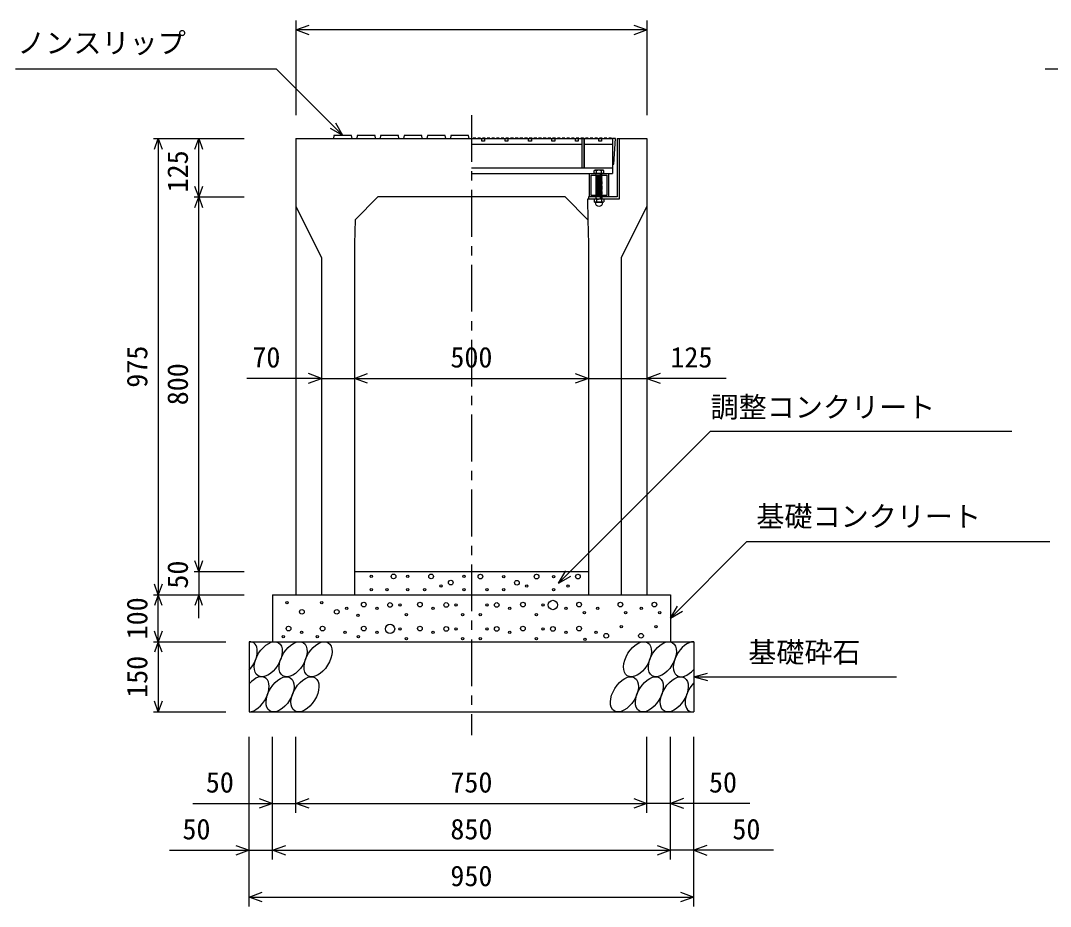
# Model space of a CAD drawing. Units: millimetres, scale not verified. Extents: x -16800 to 16800, y -5940 to 5940.
# Drawn here: x 9637 to 11837, y 1934 to 3826 of the extents above; entities that cross this region are included whole.
import ezdxf
from ezdxf.enums import TextEntityAlignment as Align

# ---------------------------------------------------------------- set-up
doc = ezdxf.new("R2010")
doc.units = ezdxf.units.MM
doc.header["$LTSCALE"] = 20
doc.linetypes.add('CHAIN1', pattern=[8, 5, -1, 1, -1])
doc.linetypes.add('DOTTED', pattern=[1.75, 0.25, -1.5])
for name, color, linetype, lineweight in [('0-0_DIM', 7, 'Continuous', 25), ('0-2_HATCH', 6, 'Continuous', 25), ('0-5_OUTLINE', 3, 'Continuous', 25)]:
    doc.layers.add(name, color=color, linetype=linetype, lineweight=lineweight)
doc.styles.add('ＭＳ ゴシック', font='')
doc.styles.get('ＭＳ ゴシック').set_extended_font_data('MS Gothic')

msp = doc.modelspace()

# ---------------------------------------------------------------- linework, layer by layer
at = {"layer": '0-0_DIM'}
for p, q in [((10225, 3826.41), (10225, 3624.66)), ((10975, 3806.41), (10225, 3806.41)), ((10975, 3826.41), (10975, 3624.66)), ((9625.9, 3723.38), (10182.79, 3723.38)), ((10325, 3581.16), (10182.79, 3723.38)), ((11825.9, 3723.38), (12382.79, 3723.38)), ((10325, 3581.16), (10299.02, 3596.16)), ((10325, 3581.16), (10310, 3607.14)), ((9920.8, 3574.66), (10114.13, 3574.66)), ((9930.8, 3574.66), (9930.8, 2599.66)), ((10017.46, 3449.66), (10017.46, 3574.66)), ((10007.46, 3449.66), (10114.13, 3449.66)), ((10017.46, 2649.66), (10017.46, 3449.66)), ((10280, 3062.16), (10119.99, 3062.16)), ((10280, 3062.16), (10350, 3062.16)), ((10350, 3062.16), (10850, 3062.16)), ((10850, 3062.16), (10975, 3062.16)), ((11144.31, 3062.16), (10975, 3062.16)), ((11188.65, 2713.32), (11025, 2549.66)), ((11188.65, 2713.32), (11835.53, 2713.32)), ((10007.46, 2649.66), (10114.13, 2649.66)), ((10017.46, 2649.66), (10017.46, 2599.66)), ((10786.32, 2624.66), (10801.32, 2650.64)), ((10786.32, 2624.66), (10812.3, 2639.66)), ((9920.8, 2599.66), (10114.13, 2599.66)), ((9930.8, 2499.66), (9930.8, 2599.66)), ((10017.46, 2549.66), (10017.46, 2599.66)), ((11025, 2549.66), (11040, 2575.64)), ((11025, 2549.66), (11050.98, 2564.66)), ((9920.8, 2499.66), (10075, 2499.66)), ((9930.8, 2499.66), (9930.8, 2349.66)), ((11075, 2424.66), (11103.98, 2432.43)), ((11075, 2424.66), (11508.31, 2424.66)), ((11075, 2424.66), (11103.98, 2416.9)), ((9920.8, 2349.66), (10075, 2349.66)), ((10125, 1934.15), (10125, 2296.49)), ((10175, 2034.15), (10175, 2296.49)), ((10225, 2134.15), (10225, 2296.49)), ((10975, 2134.15), (10975, 2296.49)), ((11025, 2034.15), (11025, 2296.49)), ((11075, 1934.15), (11075, 2296.49)), ((10005, 2154.15), (10225, 2154.15)), ((10225, 2154.15), (10975, 2154.15)), ((11195, 2154.15), (10975, 2154.15)), ((9955, 2054.15), (10175, 2054.15)), ((10175, 2054.15), (11025, 2054.15)), ((11245, 2054.15), (11025, 2054.15)), ((10125, 1954.15), (11075, 1954.15))]:
    msp.add_line(p, q, dxfattribs=at)
at = {"layer": '0-0_DIM', "linetype": 'CHAIN1'}
msp.add_line((10600, 3624.66), (10600, 2299.66), dxfattribs=at)
at = {"layer": '0-0_DIM'}
for points in [[(10253.23, 3796.14), (10225.04, 3806.41), (10253.23, 3816.67)], [(10946.85, 3816.67), (10975.04, 3806.41), (10946.85, 3796.14)], [(9922.59, 3552.11), (9930.8, 3574.66), (9939.01, 3552.11)], [(10009.26, 3552.11), (10017.46, 3574.66), (10025.67, 3552.11)], [(10025.67, 3472.22), (10017.46, 3449.66), (10009.26, 3472.22)], [(10009.26, 3427.11), (10017.46, 3449.66), (10025.67, 3427.11)], [(10251.81, 3051.9), (10280, 3062.16), (10251.81, 3072.42)], [(10378.19, 3051.9), (10350, 3062.16), (10378.19, 3072.42)], [(10821.81, 3072.42), (10850, 3062.16), (10821.81, 3051.9)], [(11003.19, 3072.42), (10975, 3062.16), (11003.19, 3051.9)], [(10786.32, 2624.66), (11110.78, 2949.13), (11754.34, 2949.13)], [(10025.67, 2672.22), (10017.46, 2649.66), (10009.26, 2672.22)], [(9939.01, 2622.22), (9930.8, 2599.66), (9922.59, 2622.22)], [(9939.01, 2577.11), (9930.8, 2599.66), (9922.59, 2577.11)], [(10025.67, 2577.11), (10017.46, 2599.66), (10009.26, 2577.11)], [(9939.01, 2522.22), (9930.8, 2499.66), (9922.59, 2522.22)], [(9939.01, 2477.11), (9930.8, 2499.66), (9922.59, 2477.11)], [(9939.01, 2372.22), (9930.8, 2349.66), (9922.59, 2372.22)], [(10146.81, 2164.41), (10175, 2154.15), (10146.81, 2143.89)], [(10253.19, 2143.89), (10225, 2154.15), (10253.19, 2164.41)], [(10946.81, 2164.41), (10975, 2154.15), (10946.81, 2143.89)], [(11053.19, 2164.41), (11025, 2154.15), (11053.19, 2143.89)], [(10096.81, 2064.41), (10125, 2054.15), (10096.81, 2043.89)], [(10203.19, 2043.89), (10175, 2054.15), (10203.19, 2064.41)], [(10996.81, 2064.41), (11025, 2054.15), (10996.81, 2043.89)], [(11103.19, 2064.41), (11075, 2054.15), (11103.19, 2043.89)], [(10153.19, 1943.89), (10125, 1954.15), (10153.19, 1964.41)], [(11046.81, 1964.41), (11075, 1954.15), (11046.81, 1943.89)]]:
    msp.add_lwpolyline(points, dxfattribs=at)
at = {"layer": '0-2_HATCH'}
for p, q in [((10345, 3574.66), (10344, 3581.16)), ((10395, 3574.66), (10394, 3581.16)), ((10445, 3574.66), (10444, 3581.16)), ((10495, 3574.66), (10494, 3581.16)), ((10545, 3574.66), (10544, 3581.16)), ((10595, 3574.66), (10594, 3581.16)), ((10836, 3574.66), (10836, 3511.66)), ((10840.5, 3574.66), (10840.5, 3511.66)), ((10901.5, 3574.66), (10901.5, 3499.66)), ((10911, 3574.66), (10911, 3449.66)), ((10915.5, 3574.66), (10915.5, 3445.16)), ((10600, 3562.66), (10836, 3562.66)), ((10840.5, 3562.66), (10901.5, 3562.66)), ((10600, 3499.66), (10901.5, 3499.66)), ((10852.5, 3449.66), (10852.5, 3499.66)), ((10852.5, 3499.66), (10892.5, 3499.66)), ((10864, 3507.16), (10862, 3505.66)), ((10862, 3499.66), (10862, 3505.66)), ((10883, 3499.66), (10862, 3499.66)), ((10862.33, 3505.94), (10864, 3507.16)), ((10881, 3507.16), (10864, 3507.16)), ((10866, 3499.66), (10879, 3499.66)), ((10866, 3498.66), (10867, 3499.66)), ((10867, 3497.66), (10866, 3498.66)), ((10867, 3499.66), (10867, 3505.66)), ((10878, 3499.66), (10878, 3505.66)), ((10878, 3498.66), (10879, 3499.66)), ((10879, 3497.66), (10878, 3498.66)), ((10882.67, 3505.94), (10881, 3507.16)), ((10883, 3499.66), (10883, 3505.66)), ((10892.5, 3499.66), (10892.5, 3449.66)), ((10855.7, 3452.86), (10855.7, 3496.46)), ((10855.7, 3496.46), (10889.3, 3496.46)), ((10866, 3496.66), (10867, 3497.66)), ((10867, 3495.66), (10866, 3496.66)), ((10866, 3494.66), (10867, 3495.66)), ((10879, 3495.66), (10866, 3494.66)), ((10867, 3493.66), (10866, 3494.66)), ((10866, 3492.66), (10867, 3493.66)), ((10879, 3493.66), (10866, 3492.66)), ((10867, 3491.66), (10866, 3492.66)), ((10866, 3490.66), (10867, 3491.66)), ((10879, 3491.66), (10866, 3490.66)), ((10867, 3489.66), (10866, 3490.66)), ((10866, 3488.66), (10867, 3489.66)), ((10879, 3489.66), (10866, 3488.66)), ((10867, 3487.66), (10866, 3488.66)), ((10879, 3487.66), (10866, 3486.66)), ((10866, 3486.66), (10867, 3487.66)), ((10879, 3485.66), (10866, 3484.66)), ((10867, 3483.66), (10866, 3484.66)), ((10879, 3483.66), (10866, 3482.66)), ((10866, 3482.66), (10867, 3483.66)), ((10867, 3481.66), (10866, 3482.66)), ((10879, 3481.66), (10866, 3480.66)), ((10866, 3480.66), (10867, 3481.66)), ((10867, 3479.66), (10866, 3480.66)), ((10879, 3479.66), (10866, 3478.66)), ((10866, 3478.66), (10867, 3479.66)), ((10867, 3477.66), (10866, 3478.66)), ((10879, 3477.66), (10866, 3476.66)), ((10866, 3476.66), (10867, 3477.66)), ((10867, 3475.66), (10866, 3476.66)), ((10878, 3494.66), (10879, 3495.66)), ((10879, 3493.66), (10878, 3494.66)), ((10878, 3492.66), (10879, 3493.66)), ((10879, 3491.66), (10878, 3492.66)), ((10878, 3490.66), (10879, 3491.66)), ((10879, 3489.66), (10878, 3490.66)), ((10878, 3486.66), (10879, 3487.66)), ((10879, 3485.66), (10878, 3486.66)), ((10878, 3484.66), (10879, 3485.66)), ((10879, 3483.66), (10878, 3484.66)), ((10878, 3482.66), (10879, 3483.66)), ((10878, 3482.66), (10879, 3481.66)), ((10878, 3480.66), (10879, 3481.66)), ((10878, 3480.66), (10879, 3479.66)), ((10878, 3478.66), (10879, 3479.66)), ((10878, 3478.66), (10879, 3477.66)), ((10878, 3476.66), (10879, 3477.66)), ((10878, 3476.66), (10879, 3475.66)), ((10889.3, 3496.46), (10889.3, 3452.86)), ((10879, 3475.66), (10866, 3474.66)), ((10866, 3474.66), (10867, 3475.66)), ((10867, 3473.66), (10866, 3474.66)), ((10879, 3473.66), (10866, 3472.66)), ((10866, 3472.66), (10867, 3473.66)), ((10867, 3471.66), (10866, 3472.66)), ((10879, 3471.66), (10866, 3470.66)), ((10866, 3470.66), (10867, 3471.66)), ((10867, 3469.66), (10866, 3470.66)), ((10879, 3469.66), (10866, 3468.66)), ((10866, 3468.66), (10867, 3469.66)), ((10867, 3467.66), (10866, 3468.66)), ((10879, 3467.66), (10866, 3466.66)), ((10866, 3466.66), (10867, 3467.66)), ((10867, 3465.66), (10866, 3466.66)), ((10879, 3465.66), (10866, 3464.66)), ((10866, 3464.66), (10867, 3465.66)), ((10867, 3463.66), (10866, 3464.66)), ((10879, 3463.66), (10866, 3462.66)), ((10866, 3462.66), (10867, 3463.66)), ((10867, 3461.66), (10866, 3462.66)), ((10879, 3461.66), (10866, 3460.66)), ((10866, 3460.66), (10867, 3461.66)), ((10867, 3459.67), (10866, 3460.66)), ((10866, 3458.67), (10867, 3459.67)), ((10879, 3459.66), (10866, 3458.66)), ((10867, 3457.67), (10866, 3458.67)), ((10879, 3457.66), (10866, 3456.66)), ((10866, 3456.66), (10867, 3457.66)), ((10867, 3455.66), (10866, 3456.66)), ((10879, 3455.66), (10866, 3454.66)), ((10866, 3454.66), (10867, 3455.66)), ((10867, 3453.66), (10866, 3454.66)), ((10878, 3474.66), (10879, 3475.66)), ((10878, 3474.66), (10879, 3473.66)), ((10878, 3472.66), (10879, 3473.66)), ((10878, 3472.66), (10879, 3471.66)), ((10878, 3470.66), (10879, 3471.66)), ((10878, 3470.66), (10879, 3469.66)), ((10878, 3468.66), (10879, 3469.66)), ((10878, 3468.66), (10879, 3467.66)), ((10878, 3466.66), (10879, 3467.66)), ((10878, 3466.66), (10879, 3465.66)), ((10878, 3464.66), (10879, 3465.66)), ((10878, 3464.66), (10879, 3463.66)), ((10878, 3462.66), (10879, 3463.66)), ((10878, 3462.66), (10879, 3461.66)), ((10878, 3460.66), (10879, 3461.66)), ((10878, 3460.66), (10879, 3459.66)), ((10878, 3458.66), (10879, 3459.66)), ((10878, 3458.66), (10879, 3457.66)), ((10878, 3456.66), (10879, 3457.66)), ((10878, 3456.66), (10879, 3455.66)), ((10878, 3454.66), (10879, 3455.66)), ((10878, 3454.66), (10879.01, 3453.66)), ((10849.87, 3449.66), (10849.87, 3445.16)), ((10911, 3449.66), (10849.87, 3449.66)), ((10892.5, 3449.66), (10852.5, 3449.66)), ((10889.3, 3452.86), (10855.7, 3452.86)), ((10863.16, 3445.16), (10862.29, 3444.51)), ((10862.29, 3444.51), (10862.29, 3439.33)), ((10863.99, 3438.36), (10862.29, 3439.33)), ((10881.84, 3445.16), (10863.16, 3445.16)), ((10863.99, 3438.04), (10863.99, 3438.36)), ((10881.01, 3438.36), (10863.99, 3438.36)), ((10881.01, 3438.04), (10863.99, 3438.04)), ((10879.01, 3453.66), (10866.01, 3452.66)), ((10866.01, 3452.66), (10867.01, 3453.66)), ((10867.01, 3451.66), (10866.01, 3452.66)), ((10866.01, 3450.66), (10867.01, 3451.66)), ((10867.01, 3449.66), (10866.01, 3450.66)), ((10866.01, 3448.66), (10867.01, 3449.66)), ((10867.01, 3447.66), (10866.01, 3448.66)), ((10866.01, 3446.65), (10867.01, 3447.65)), ((10867.01, 3445.65), (10866.01, 3446.65)), ((10866.53, 3445.16), (10867.01, 3445.65)), ((10867.4, 3444.51), (10867.4, 3439.33)), ((10877.6, 3444.51), (10877.6, 3439.33)), ((10878.01, 3452.66), (10879.01, 3453.66)), ((10878.01, 3452.66), (10879.01, 3451.66)), ((10878.01, 3450.66), (10879.01, 3451.66)), ((10878.01, 3450.66), (10879.01, 3449.65)), ((10878.01, 3448.65), (10879.01, 3449.65)), ((10878.01, 3448.65), (10879.01, 3447.65)), ((10878.01, 3446.65), (10879.01, 3447.65)), ((10878.01, 3446.65), (10879.02, 3445.65)), ((10878.53, 3445.16), (10879.01, 3445.65)), ((10881.01, 3438.36), (10882.71, 3439.33)), ((10881.01, 3438.04), (10881.01, 3438.36)), ((10881.84, 3445.16), (10882.71, 3444.51)), ((10882.71, 3444.51), (10882.71, 3439.33))]:
    msp.add_line(p, q, dxfattribs=at)
at = {"layer": '0-2_HATCH', "linetype": 'DOTTED'}
for p, q in [((10879, 3499.66), (10866, 3498.66)), ((10879, 3497.66), (10866, 3496.66)), ((10879.01, 3451.66), (10866.01, 3450.66)), ((10879.01, 3449.66), (10866.01, 3448.66)), ((10879.01, 3447.65), (10866.01, 3446.65)), ((10866.53, 3445.16), (10878.53, 3445.16)), ((10879.01, 3445.65), (10872.67, 3445.16))]:
    msp.add_line(p, q, dxfattribs=at)
at = {"layer": '0-2_HATCH'}
for points in [[(10344, 3581.16), (10306, 3581.16), (10305, 3574.66)], [(10394, 3581.16), (10356, 3581.16), (10355, 3574.66)], [(10444, 3581.16), (10406, 3581.16), (10405, 3574.66)], [(10494, 3581.16), (10456, 3581.16), (10455, 3574.66)], [(10544, 3581.16), (10506, 3581.16), (10505, 3574.66)], [(10594, 3581.16), (10556, 3581.16), (10555, 3574.66)], [(10600, 3574.66), (10836, 3574.66), (10840.5, 3574.66), (10901.5, 3574.66)], [(10609.5, 3574.66), (10609.5, 3575.36), (10603.5, 3575.36), (10603.5, 3574.66)], [(10619.5, 3574.66), (10619.5, 3575.36), (10613.5, 3575.36), (10613.5, 3574.66)], [(10629.5, 3574.66), (10629.5, 3575.36), (10623.5, 3575.36), (10623.5, 3574.66)], [(10639.5, 3574.66), (10639.5, 3575.36), (10633.5, 3575.36), (10633.5, 3574.66)], [(10649.5, 3574.66), (10649.5, 3575.36), (10643.5, 3575.36), (10643.5, 3574.66)], [(10659.5, 3574.66), (10659.5, 3575.36), (10653.5, 3575.36), (10653.5, 3574.66)], [(10669.5, 3574.66), (10669.5, 3575.36), (10663.5, 3575.36), (10663.5, 3574.66)], [(10679.5, 3574.66), (10679.5, 3575.36), (10673.5, 3575.36), (10673.5, 3574.66)], [(10689.5, 3574.66), (10689.5, 3575.36), (10683.5, 3575.36), (10683.5, 3574.66)], [(10699.5, 3574.66), (10699.5, 3575.36), (10693.5, 3575.36), (10693.5, 3574.66)], [(10709.5, 3574.66), (10709.5, 3575.36), (10703.5, 3575.36), (10703.5, 3574.66)], [(10719.5, 3574.66), (10719.5, 3575.36), (10713.5, 3575.36), (10713.5, 3574.66)], [(10729.5, 3574.66), (10729.5, 3575.36), (10723.5, 3575.36), (10723.5, 3574.66)], [(10739.5, 3574.66), (10739.5, 3575.36), (10733.5, 3575.36), (10733.5, 3574.66)], [(10749.5, 3574.66), (10749.5, 3575.36), (10743.5, 3575.36), (10743.5, 3574.66)], [(10759.5, 3574.66), (10759.5, 3575.36), (10753.5, 3575.36), (10753.5, 3574.66)], [(10769.5, 3574.66), (10769.5, 3575.36), (10763.5, 3575.36), (10763.5, 3574.66)], [(10779.5, 3574.66), (10779.5, 3575.36), (10773.5, 3575.36), (10773.5, 3574.66)], [(10789.5, 3574.66), (10789.5, 3575.36), (10783.5, 3575.36), (10783.5, 3574.66)], [(10799.5, 3574.66), (10799.5, 3575.36), (10793.5, 3575.36), (10793.5, 3574.66)], [(10809.5, 3574.66), (10809.5, 3575.36), (10803.5, 3575.36), (10803.5, 3574.66)], [(10819.5, 3574.66), (10819.5, 3575.36), (10813.5, 3575.36), (10813.5, 3574.66)], [(10829.5, 3574.66), (10829.5, 3575.36), (10823.5, 3575.36), (10823.5, 3574.66)], [(10839.5, 3574.66), (10839.5, 3575.36), (10833.5, 3575.36), (10833.5, 3574.66)], [(10849.5, 3574.66), (10849.5, 3575.36), (10843.5, 3575.36), (10843.5, 3574.66)], [(10859.5, 3574.66), (10859.5, 3575.36), (10853.5, 3575.36), (10853.5, 3574.66)], [(10869.5, 3574.66), (10869.5, 3575.36), (10863.5, 3575.36), (10863.5, 3574.66)], [(10879.5, 3574.66), (10879.5, 3575.36), (10873.5, 3575.36), (10873.5, 3574.66)], [(10889.5, 3574.66), (10889.5, 3575.36), (10883.5, 3575.36), (10883.5, 3574.66)], [(10899.5, 3574.66), (10899.5, 3575.36), (10893.5, 3575.36), (10893.5, 3574.66)], [(10600, 3511.66), (10836, 3511.66), (10840.5, 3511.66), (10901.5, 3511.66)], [(10866, 3484.66), (10867, 3485.66), (10866, 3486.66)], [(10879, 3495.66), (10878, 3496.66), (10879, 3497.66)], [(10879, 3487.66), (10878, 3488.66), (10879, 3489.66)], [(10915.5, 3445.16), (10847.61, 3445.16), (10848.72, 3400.94)]]:
    msp.add_lwpolyline(points, dxfattribs=at)
for points in [[(10622, 3574.66), (10628, 3574.66), (10628, 3568.66), (10622, 3568.66)], [(10672, 3574.66), (10678, 3574.66), (10678, 3568.66), (10672, 3568.66)], [(10722, 3574.66), (10728, 3574.66), (10728, 3568.66), (10722, 3568.66)], [(10772, 3574.66), (10778, 3574.66), (10778, 3568.66), (10772, 3568.66)], [(10822, 3574.66), (10828, 3574.66), (10828, 3568.66), (10822, 3568.66)], [(10836, 3574.66), (10836, 3511.66), (10840.5, 3511.66), (10840.5, 3574.66)], [(10872, 3574.66), (10878, 3574.66), (10878, 3568.66), (10872, 3568.66)], [(10907.5, 3574.66), (10901.5, 3574.66), (10901.5, 3519.66), (10904.5, 3519.66)]]:
    msp.add_lwpolyline(points, close=True, dxfattribs=at)
for centre, radius in [((10385.79, 2638.97), 2.5), ((10433.52, 2638.97), 5), ((10463.97, 2638.97), 2.5), ((10513.88, 2638.97), 5), ((10583.97, 2638.97), 2.5), ((10619.13, 2638.69), 5), ((10669.04, 2638.69), 2.5), ((10739.13, 2638.69), 5), ((10775.36, 2638.69), 2.5), ((10827.57, 2638.69), 5), ((10534.9, 2618.84), 2.5), ((10555.93, 2625.84), 5), ((10697.08, 2625.56), 5), ((10718.11, 2618.56), 2.5), ((10806.54, 2618.56), 2.5), ((10385.79, 2610.96), 2.5), ((10419.5, 2610.96), 2.5), ((10463.97, 2610.96), 2.5), ((10499.86, 2610.96), 2.5), ((10583.97, 2610.96), 2.5), ((10633.15, 2610.68), 2.5), ((10669.04, 2610.68), 2.5), ((10775.36, 2610.68), 2.5), ((10205.74, 2582.68), 2.5), ((10280.08, 2582.68), 2.5), ((10369.97, 2578.9), 5), ((10426.04, 2578.03), 5), ((10447.07, 2578.03), 2.5), ((10489.97, 2578.9), 5), ((10546.04, 2578.03), 5), ((10567.07, 2578.03), 2.5), ((10632.93, 2578.03), 2.5), ((10653.96, 2578.03), 5), ((10710.03, 2578.9), 5), ((10752.93, 2578.03), 2.5), ((10773.96, 2578.03), 10), ((10830.03, 2578.9), 5), ((10918.12, 2578.9), 5), ((10990.77, 2578.9), 5), ((10237.78, 2563.4), 5), ((10312.12, 2563.4), 5), ((10333.69, 2571.03), 2.5), ((10357.55, 2556.11), 2.5), ((10398.01, 2571.03), 2.5), ((10461.09, 2557.02), 2.5), ((10518.01, 2571.03), 2.5), ((10581.09, 2557.02), 2.5), ((10618.91, 2557.02), 2.5), ((10681.99, 2571.03), 2.5), ((10738.91, 2557.02), 2.5), ((10801.99, 2571.03), 2.5), ((10841.37, 2561.34), 2.5), ((10869.94, 2571.03), 2.5), ((10929.46, 2561.34), 2.5), ((10962.73, 2571.03), 2.5), ((11002.11, 2561.34), 2.5), ((10209.23, 2527.72), 5), ((10281.88, 2527.72), 5), ((10369.97, 2527.72), 5), ((10426.04, 2526.84), 10), ((10489.97, 2527.72), 5), ((10546.04, 2526.84), 5), ((10653.96, 2526.84), 5), ((10710.03, 2527.72), 5), ((10773.96, 2526.84), 5), ((10830.03, 2527.72), 5), ((10919.92, 2531.49), 2.5), ((10994.26, 2531.49), 2.5), ((10197.89, 2510.15), 2.5), ((10237.27, 2519.84), 2.5), ((10270.54, 2510.15), 2.5), ((10330.06, 2519.84), 2.5), ((10358.63, 2510.15), 2.5), ((10398.01, 2519.84), 2.5), ((10447.07, 2526.84), 2.5), ((10461.09, 2505.83), 2.5), ((10518.01, 2519.84), 2.5), ((10567.07, 2526.84), 2.5), ((10581.09, 2505.83), 2.5), ((10618.91, 2505.83), 2.5), ((10632.93, 2526.84), 2.5), ((10681.99, 2519.84), 2.5), ((10738.91, 2505.83), 2.5), ((10752.93, 2526.84), 2.5), ((10801.99, 2519.84), 2.5), ((10866.31, 2519.84), 2.5), ((10887.88, 2512.21), 5), ((10962.22, 2512.21), 5), ((10842.45, 2504.92), 2.5)]:
    msp.add_circle(centre, radius, dxfattribs=at)
for centre, radius, start, end in [((10864.5, 3503.04), 3.62, 46.39563, 133.60437), ((10872.5, 3491.04), 15.62, 69.39075, 110.60925), ((10880.5, 3503.04), 3.62, 46.39563, 133.60437), ((10864.85, 3439.82), 5.35, 61.49832, 118.50684), ((10864.85, 3444.03), 5.35, 241.49843, 298.50089), ((10872.5, 3438.04), 8.19, 180, 359.99995), ((10872.5, 3424.75), 20.42, 75.52621, 104.47362), ((10872.5, 3459.1), 20.42, 255.52638, 284.47374), ((10880.15, 3439.82), 5.35, 61.49231, 118.50169), ((10880.15, 3444.03), 5.35, 241.49989, 298.5)]:
    msp.add_arc(centre, radius, start, end, dxfattribs=at)
for centre, start_param, end_param in [((10112.64, 2462.14), 4.385593, 6.6745444), ((11061.14, 2462.14), 0.3357715, 4.4411806), ((10137.96, 2387.15), 3.5111464, 7.548991), ((11086.46, 2387.15), 1.2110787, 3.5658734)]:
    msp.add_ellipse(centre, major_axis=(21.81, 35.31), ratio=0.5792, start_param=start_param, end_param=end_param, dxfattribs=at)
for centre in [(10165.84, 2462.14), (10219.05, 2462.14), (10272.26, 2462.14), (10954.72, 2462.14), (11007.93, 2462.14), (10191.16, 2387.15), (10244.37, 2387.15), (10926.84, 2387.15), (10980.04, 2387.15), (11033.25, 2387.15)]:
    msp.add_ellipse(centre, major_axis=(21.81, 35.31), ratio=0.5792, dxfattribs=at)
at = {"layer": '0-5_OUTLINE'}
for p, q in [((10225, 3574.66), (10600, 3574.66)), ((10225, 3574.66), (10225, 2599.66)), ((10911, 3574.66), (10975, 3574.66)), ((10975, 3574.66), (10975, 2599.66)), ((10800, 3449.66), (10848.72, 3400.94)), ((10225, 3429.66), (10280, 3319.66)), ((10975, 3429.66), (10920, 3319.66)), ((10351.28, 3400.94), (10350, 3349.66)), ((10848.72, 3400.94), (10850, 3349.66)), ((10350, 3349.66), (10350, 2599.66)), ((10850, 3349.66), (10850, 2599.66)), ((10280, 3319.66), (10280, 2599.66)), ((10920, 3319.66), (10920, 2599.66)), ((10350, 2649.66), (10850, 2649.66)), ((10175, 2599.66), (10175, 2499.66)), ((10175, 2599.66), (11025, 2599.66)), ((10225, 2599.66), (10350, 2599.66)), ((10850, 2599.66), (10975, 2599.66)), ((11025, 2599.66), (11025, 2499.66)), ((10125, 2499.66), (10125, 2349.66)), ((10125, 2499.66), (11075, 2499.66)), ((11075, 2499.66), (11075, 2349.66)), ((10125, 2349.66), (11075, 2349.66))]:
    msp.add_line(p, q, dxfattribs=at)
msp.add_lwpolyline([(10800, 3449.66), (10400, 3449.66), (10351.28, 3400.94)], dxfattribs=at)

# ---------------------------------------------------------------- texts
at = {"layer": '0-0_DIM', "style": 'ＭＳ ゴシック'}
for s, p in [('ノンスリップ', (9629.75, 3743.55)), ('70', (10131.97, 3072.16)), ('500', (10555, 3072.16)), ('125', (11025.01, 3072.16)), ('調整コンクリート', (11110.78, 2965.55)), ('基礎コンクリート', (11208.65, 2732.05)), ('基礎砕石', (11191.32, 2441.83)), ('50', (10032.56, 2164.15)), ('750', (10555, 2164.15)), ('50', (11107.44, 2164.15)), ('50', (9982.56, 2064.15)), ('850', (10555, 2064.15)), ('50', (11157.44, 2064.15)), ('950', (10555, 1964.15))]:
    msp.add_text(s, height=43.99, dxfattribs=at).set_placement(p, align=Align.BOTTOM_LEFT)
for s, p in [('125', (10007.46, 3459.41)), ('975', (9920.8, 3042.16)), ('800', (10007.46, 3004.66)), ('50', (10007.46, 2612.99)), ('100', (9920.8, 2504.66)), ('150', (9920.8, 2379.66))]:
    msp.add_text(s, height=43.99, rotation=90, dxfattribs=at).set_placement(p, align=Align.BOTTOM_LEFT)

doc.saveas('drawing.dxf')
